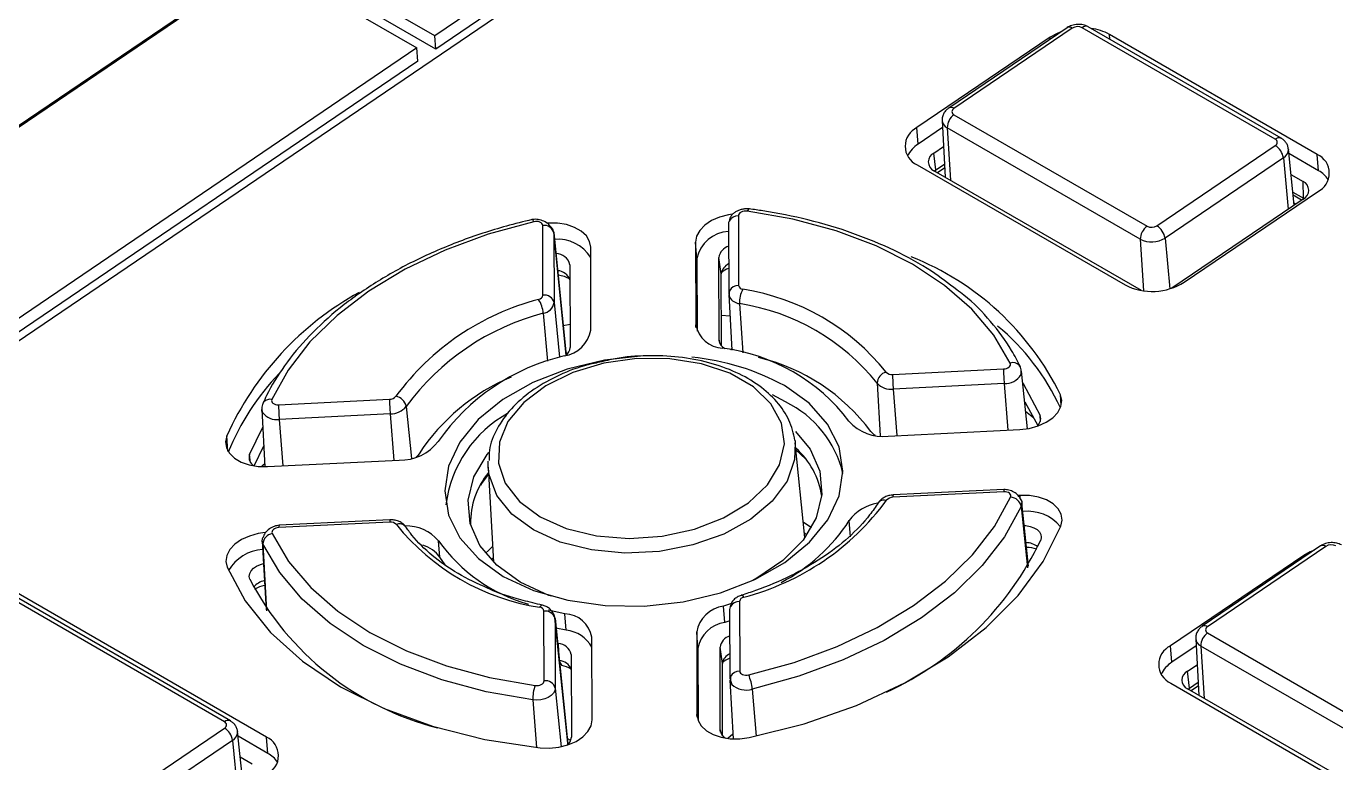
# Model space of a CAD drawing. Header units: millimetres. Extents: x 102 to 710, y 145 to 429.
# Drawn here: x 491.07 to 522.25, y 354.94 to 372.46 of the extents above; entities that cross this region are included whole.
import ezdxf

# ---------------------------------------------------------------- set-up
doc = ezdxf.new("R2010")
doc.units = ezdxf.units.MM

msp = doc.modelspace()

# ---------------------------------------------------------------- linework, layer by layer
at = {"color": 7, "linetype": 'Continuous', "lineweight": 25}
for p, q in [((500.7959, 372.2311), (462.5168, 394.3291)), ((462.0942, 394.0424), (500.3733, 371.9444)), ((500.8206, 371.9199), (462.5415, 394.018)), ((512.8062, 380.3778), (500.7959, 372.2311)), ((467.2861, 348.9681), (513.2305, 380.1329)), ((512.8309, 380.0667), (500.8206, 371.9199)), ((495.3117, 373.0905), (469.7058, 355.7216)), ((495.3617, 373.0856), (469.7557, 355.7166)), ((515.8512, 372.428), (513.0336, 370.5167)), ((515.9762, 372.4156), (513.1585, 370.5043)), ((515.8536, 372.4296), (515.8512, 372.428)), ((520.8082, 369.7739), (516.212, 372.4272)), ((516.3468, 372.4522), (516.3524, 372.4493)), ((520.9486, 369.7959), (516.3524, 372.4493)), ((500.8206, 371.9199), (500.7959, 372.2311)), ((515.4481, 372.1992), (512.2783, 370.0491)), ((521.8094, 369.4114), (516.8597, 372.2688)), ((500.3733, 371.9444), (466.8619, 349.213)), ((500.3979, 371.6332), (500.3733, 371.9444)), ((500.3979, 371.6332), (466.8865, 348.9019)), ((513.0336, 370.5167), (513.036, 370.5183)), ((512.8758, 370.2158), (512.9522, 368.8698)), ((513.159, 370.3563), (517.7552, 367.703)), ((512.3091, 369.6601), (512.2783, 370.0491)), ((512.8852, 370.0509), (512.3091, 369.6601)), ((517.5942, 367.3925), (512.998, 370.0458)), ((520.9431, 369.7988), (520.9486, 369.7959)), ((512.6812, 369.4453), (512.9107, 369.601)), ((517.9909, 367.7146), (520.8086, 369.6259)), ((521.2567, 368.206), (521.121, 369.5396)), ((521.121, 369.5396), (521.1216, 369.5324)), ((512.281, 369.163), (517.2307, 366.3056)), ((512.7305, 369.0454), (512.6812, 369.4453)), ((512.7305, 369.0454), (512.9344, 369.1837)), ((521.0005, 369.3328), (518.1828, 367.4215)), ((521.8402, 369.0225), (521.132, 369.4313)), ((521.8402, 369.0225), (521.8094, 369.4114)), ((517.6234, 366.1732), (512.6824, 369.0255)), ((512.6949, 369.0184), (512.7305, 369.0454)), ((512.9394, 369.0954), (512.7656, 368.9775)), ((521.1823, 368.9369), (521.4696, 368.7711)), ((521.4819, 368.3693), (521.4696, 368.7711)), ((521.4708, 368.3513), (518.3475, 366.2326)), ((518.6422, 366.3752), (521.8121, 368.5254)), ((521.225, 368.5176), (521.4819, 368.3693)), ((521.4323, 368.3252), (521.2329, 368.4403)), ((521.2927, 368.2305), (521.2518, 368.2541)), ((521.4819, 368.3693), (521.4897, 368.3648)), ((508.025, 367.9515), (508.03, 366.2939)), ((503.373, 366.0642), (503.3679, 367.7219)), ((507.7904, 367.7563), (507.7954, 366.0987)), ((503.9291, 364.6377), (503.6317, 367.5592)), ((503.6326, 367.5431), (503.6376, 365.8855)), ((507.0051, 367.3249), (507.0111, 365.3568)), ((507.0359, 366.9359), (507.0051, 367.3249)), ((504.5158, 365.2338), (504.5098, 367.2018)), ((504.0155, 366.787), (504.0214, 364.819)), ((507.0359, 366.9359), (507.0411, 365.2068)), ((507.5671, 364.9938), (507.5611, 366.9618)), ((507.6181, 366.5739), (507.5611, 366.9618)), ((507.6233, 364.8567), (507.6181, 366.5739)), ((507.7959, 366.0818), (507.871, 364.7579)), ((507.6211, 365.5851), (507.8247, 365.5753)), ((503.8572, 365.3438), (504.0198, 365.3709)), ((507.8691, 364.7918), (507.8368, 364.7656)), ((503.9604, 364.6696), (503.9237, 364.6909)), ((511.697, 364.177), (514.3378, 364.3072)), ((514.7128, 364.3995), (514.7216, 364.3893)), ((514.9076, 362.8862), (514.768, 364.2574)), ((514.3534, 363.9595), (511.7127, 363.8293)), ((497.0791, 363.4561), (499.7199, 363.5863)), ((509.1513, 363.5229), (508.8347, 363.6885)), ((496.678, 363.3403), (496.7551, 361.9818)), ((496.7155, 363.5075), (496.7241, 363.5195)), ((499.7355, 363.2386), (497.0947, 363.1084)), ((514.8428, 363.523), (515.1521, 362.9613)), ((514.8655, 363.2994), (515.0616, 363.1467)), ((496.387, 362.2708), (496.7014, 362.9266)), ((511.592, 362.7123), (514.7273, 362.8669)), ((496.4947, 362.0056), (496.7268, 362.4798)), ((509.3744, 362.6026), (509.3807, 362.5505)), ((509.6101, 360.2965), (509.3807, 362.5505)), ((509.6328, 362.1589), (509.3975, 362.3858)), ((496.817, 361.9837), (499.9523, 362.1383)), ((502.0703, 361.9713), (502.0694, 362.1162)), ((502.0703, 361.9713), (502.1987, 359.7093)), ((514.3467, 361.384), (511.7059, 361.2537)), ((514.3498, 361.4392), (511.709, 361.309)), ((514.3502, 361.439), (514.3498, 361.4392)), ((514.732, 361.3007), (514.687, 361.2984)), ((514.9309, 359.618), (514.7775, 361.1248)), ((499.7288, 360.6631), (497.088, 360.5328)), ((499.7319, 360.7183), (497.0911, 360.588)), ((499.7319, 360.7183), (499.7323, 360.718)), ((500.0817, 360.5788), (500.1037, 360.5542)), ((509.5717, 360.6739), (509.7656, 360.5364)), ((510.6976, 360.3102), (510.6668, 360.6991)), ((496.6875, 360.2078), (496.78, 358.5785)), ((500.9203, 359.828), (500.8894, 360.217)), ((509.5988, 360.4075), (509.6563, 360.3616)), ((501.0468, 359.6468), (500.9203, 359.828)), ((521.4855, 359.8693), (518.3156, 357.7191)), ((521.8886, 360.0981), (519.0709, 358.1868)), ((522.0135, 360.0856), (519.1958, 358.1744)), ((521.891, 360.0996), (521.8886, 360.0981)), ((495.792, 355.9124), (490.1351, 359.1781)), ((495.9324, 355.9345), (490.2755, 359.2001)), ((496.7932, 355.55), (490.7828, 359.0197)), ((503.8974, 358.4805), (503.4971, 358.5699)), ((507.8605, 358.7248), (507.6703, 358.6665)), ((507.7011, 358.2776), (507.6703, 358.6665)), ((507.8182, 358.5806), (507.8233, 356.9229)), ((508.0528, 358.7758), (508.0579, 357.1182)), ((503.4008, 356.8885), (503.3958, 358.5461)), ((503.9631, 355.4011), (503.6596, 358.3834)), ((503.6604, 358.3673), (503.6655, 356.7097)), ((503.6604, 358.3673), (503.9641, 355.3825)), ((503.9283, 358.0915), (503.8974, 358.4805)), ((507.8191, 358.3131), (507.7011, 358.2776)), ((503.9283, 358.0915), (503.6841, 358.1431)), ((507.0332, 358.0505), (507.0392, 356.0825)), ((507.0641, 357.6616), (507.0332, 358.0505)), ((519.0709, 358.1868), (519.0733, 358.1884)), ((519.1963, 358.0264), (523.7925, 355.373)), ((504.544, 355.9595), (504.538, 357.9275)), ((507.0641, 357.6616), (507.0693, 355.9325)), ((507.5952, 355.7195), (507.5893, 357.6875)), ((507.6463, 357.2996), (507.5893, 357.6875)), ((518.3464, 357.3302), (518.3156, 357.7191)), ((518.9225, 357.721), (518.3464, 357.3302)), ((518.9131, 357.8858), (518.9895, 356.5399)), ((523.6315, 355.0625), (519.0353, 357.7158)), ((504.0436, 357.5126), (504.0496, 355.5446)), ((507.6515, 355.5823), (507.6463, 357.2996)), ((518.7185, 357.1154), (518.948, 357.2711)), ((518.7679, 356.7155), (518.7185, 357.1154)), ((507.8238, 356.906), (507.9033, 355.5044)), ((518.3183, 356.8331), (523.268, 353.9757)), ((523.6608, 353.8432), (518.7198, 356.6956)), ((518.7322, 356.6884), (518.7679, 356.7155)), ((518.7679, 356.7155), (518.9717, 356.8538)), ((518.9767, 356.7655), (518.8029, 356.6476)), ((491.2137, 352.6586), (495.7924, 355.7644)), ((495.9269, 355.9374), (495.9324, 355.9345)), ((495.9843, 355.4713), (491.4056, 352.3655)), ((496.2405, 354.3446), (496.1048, 355.6781)), ((496.1048, 355.6781), (496.1054, 355.6709)), ((496.824, 355.1611), (496.1158, 355.5699)), ((496.824, 355.1611), (496.7932, 355.55)), ((504.0339, 355.4675), (503.9515, 355.5151)), ((507.897, 355.6161), (507.7723, 355.5149)), ((503.9641, 355.3825), (503.9631, 355.4011)), ((503.9641, 355.3697), (503.9641, 355.3825)), ((496.1662, 355.0754), (496.4534, 354.9096))]:
    msp.add_line(p, q, dxfattribs=at)
at = {"color": 8, "linetype": 'Continuous', "lineweight": 25}
for p, q in [((515.4515, 372.1569), (515.4481, 372.1992)), ((516.869, 372.151), (516.8597, 372.2688)), ((512.998, 370.0458), (513.0763, 368.7982)), ((521.0005, 369.3328), (521.1157, 368.1104)), ((512.7114, 369.0088), (512.7305, 369.0454)), ((521.4819, 368.3693), (521.4871, 368.3628)), ((503.6317, 367.5592), (503.6326, 367.5431)), ((503.6326, 367.5431), (503.9282, 364.6369)), ((517.5942, 367.3925), (517.6711, 366.1664)), ((518.1828, 367.4215), (518.2964, 366.2167)), ((503.6376, 365.8855), (503.7699, 364.5851)), ((508.0525, 365.862), (508.134, 364.693)), ((503.3822, 365.6317), (503.4813, 364.4897)), ((507.0158, 365.2975), (507.0111, 365.3568)), ((507.5748, 364.9414), (507.5671, 364.9938)), ((511.328, 363.9711), (511.4011, 362.7145)), ((514.3534, 363.9595), (514.44, 362.8528)), ((511.7127, 363.8293), (511.7992, 362.7225)), ((515.7125, 363.4482), (515.693, 363.6936)), ((499.7355, 363.2386), (499.822, 362.1319)), ((500.1192, 363.4183), (500.2424, 362.1797)), ((497.0947, 363.1084), (497.1812, 362.0016)), ((515.2166, 363.0589), (515.2146, 363.1994)), ((495.8751, 362.3543), (495.8466, 362.7148)), ((496.4146, 362.0788), (496.387, 362.2708)), ((514.7385, 361.2189), (514.732, 361.3007)), ((514.7622, 361.0354), (514.9086, 359.5786)), ((496.7038, 360.1448), (496.7951, 358.5553)), ((521.4888, 359.8269), (521.4855, 359.8693)), ((503.6596, 358.3834), (503.6604, 358.3673)), ((503.7603, 357.3941), (503.7401, 357.7747)), ((519.0353, 357.7158), (519.1136, 356.4682)), ((503.7631, 357.3668), (503.8225, 357.2521)), ((503.6655, 356.7097), (503.8071, 355.318)), ((508.3561, 356.69), (508.4505, 355.5718)), ((518.7487, 356.6789), (518.7679, 356.7155)), ((503.1344, 356.4325), (503.216, 355.3004)), ((507.0439, 356.0232), (507.0392, 356.0825)), ((495.9843, 355.4713), (496.0995, 354.2489)), ((507.6029, 355.667), (507.5952, 355.7195)), ((503.9641, 355.3825), (503.9712, 355.3766))]:
    msp.add_line(p, q, dxfattribs=at)
at = {"color": 7, "linetype": 'Continuous', "lineweight": 25, "flags": 128}
for points in [[(515.7043, 372.3283), (515.5992, 372.2846), (515.4481, 372.1992)], [(507.8884, 367.991), (507.7948, 367.9769), (507.5804, 367.9214), (507.3877, 367.8378), (507.2266, 367.7304), (507.1054, 367.6047), (507.0303, 367.4672), (507.0051, 367.3249)], [(508.2377, 368.0626), (508.1997, 368.0647), (508.1613, 368.0612), (508.1245, 368.0523), (508.0912, 368.0385), (508.0634, 368.0204), (508.0424, 367.9992), (508.0293, 367.9758), (508.025, 367.9515)], [(508.2879, 368.1156), (508.2781, 368.1152), (508.2649, 368.1064), (508.2513, 368.0886), (508.2377, 368.0626)], [(514.4976, 364.4488), (514.1065, 365.1102), (513.5824, 365.729), (512.9336, 366.2953), (512.1703, 366.8002), (511.3047, 367.2356), (510.3504, 367.5948), (509.3227, 367.8719), (508.2377, 368.0626)], [(503.1546, 367.8119), (502.0711, 367.5143), (501.0453, 367.1359), (500.0935, 366.6827), (499.2308, 366.162), (498.4708, 365.582), (497.8256, 364.9519), (497.3055, 364.2816), (496.9185, 363.5819)], [(503.1546, 367.8119), (503.1414, 367.8366), (503.1293, 367.8531), (503.1187, 367.8607), (503.112, 367.8604)], [(503.3679, 367.7219), (503.3634, 367.7457), (503.3502, 367.7678), (503.3291, 367.787), (503.3012, 367.8022), (503.2679, 367.8128), (503.231, 367.8181), (503.1926, 367.8178), (503.1546, 367.8119)], [(504.5098, 367.2018), (504.4838, 367.3416), (504.4078, 367.4716), (504.2859, 367.5853), (504.1242, 367.6768), (503.9311, 367.7414), (503.7164, 367.7757), (503.4912, 367.7781), (503.4705, 367.7767)], [(505.8292, 364.621), (505.7655, 364.6181), (504.8408, 364.5153), (503.9519, 364.3021), (503.1331, 363.9867), (502.4158, 363.5811), (501.8275, 363.1011), (501.391, 362.565), (501.1229, 361.9934), (501.0336, 361.4083), (501.1264, 360.8323), (501.3979, 360.2873), (501.8376, 359.7944), (502.4286, 359.3725), (503.1481, 359.0379), (503.9686, 358.8033), (504.8585, 358.6778), (505.7836, 358.6662), (506.7083, 358.769), (507.5972, 358.9822), (508.416, 359.2977), (509.1333, 359.7032), (509.7215, 360.1832), (510.1581, 360.7193), (510.4262, 361.2909), (510.5155, 361.876), (510.4226, 362.4521), (510.1512, 362.997), (509.7115, 363.4899), (509.1205, 363.9118), (509.1205, 363.9118)], [(503.3059, 360.7873), (503.928, 360.5096), (504.6463, 360.3349), (505.4221, 360.2727), (506.2136, 360.3262), (506.9781, 360.4925), (507.6744, 360.7628), (508.265, 361.1225), (508.718, 361.552), (509.0089, 362.0284), (509.1222, 362.5259), (509.0517, 363.0177), (508.8012, 363.4772), (508.3842, 363.8798), (507.8231, 364.2036), (507.1484, 364.4313), (506.3962, 364.5506), (505.6072, 364.555), (504.8239, 364.4444), (504.0885, 364.2245), (503.4407, 363.9074), (502.9154, 363.5102), (502.5409, 363.0541), (502.3374, 362.5639), (502.3159, 362.0659), (502.4775, 361.587), (502.8135, 361.153), (503.3059, 360.7873)], [(514.3378, 364.3072), (514.3761, 364.3119), (514.4123, 364.3219), (514.4445, 364.3367), (514.471, 364.3556), (514.4903, 364.3774), (514.5016, 364.4011), (514.504, 364.4253), (514.4976, 364.4488)], [(514.7962, 363.9803), (514.8092, 363.9609), (515.2146, 363.1994)], [(496.9185, 363.5819), (496.9122, 363.5577), (496.9149, 363.5337), (496.9262, 363.5112), (496.9457, 363.4912), (496.9723, 363.475), (497.0046, 363.4634), (497.0408, 363.457), (497.0791, 363.4561)], [(514.7273, 362.8669), (514.9519, 362.8941), (515.1649, 362.952), (515.3554, 363.0378), (515.5135, 363.1469), (515.6311, 363.2738), (515.7023, 363.412), (515.7232, 363.5543), (515.693, 363.6936)], [(496.6959, 363.274), (496.6847, 363.3023), (496.678, 363.3403)], [(495.8466, 362.7148), (495.8172, 362.5726), (495.839, 362.4324), (495.911, 362.3012), (496.0294, 362.186), (496.1881, 362.0925), (496.379, 362.0256), (496.5923, 361.9887), (496.817, 361.9837)], [(509.3877, 362.8209), (509.7382, 362.3957), (509.9679, 361.8725), (510.0157, 361.3224), (509.8795, 360.7692), (509.5653, 360.2371), (509.0867, 359.7495), (508.4647, 359.3275), (508.3735, 359.2779)], [(503.5803, 358.8982), (503.516, 358.9207), (502.83, 359.235), (502.2741, 359.6376), (501.8725, 360.1108), (501.6427, 360.6339), (501.5949, 361.1841), (501.7312, 361.7373), (502.0454, 362.2694), (502.0877, 362.3224)], [(496.67, 361.9832), (496.7076, 362.0203), (496.7505, 362.0621)], [(500.4227, 362.2908), (500.3924, 362.249), (500.354, 362.2111)], [(502.0797, 361.8061), (501.9258, 361.6076), (501.883, 361.5449)], [(514.5073, 361.2581), (514.5136, 361.2823), (514.511, 361.3063), (514.4996, 361.3289), (514.4801, 361.3488), (514.4535, 361.365), (514.4212, 361.3766), (514.385, 361.3831), (514.3467, 361.384)], [(508.2712, 357.0281), (509.3547, 357.3258), (510.3805, 357.7042), (511.3323, 358.1573), (512.195, 358.678), (512.955, 359.258), (513.6002, 359.8881), (514.1204, 360.5584), (514.5073, 361.2581)], [(511.3572, 361.1222), (511.3687, 361.1374), (511.3723, 361.1414)], [(515.7025, 360.5695), (515.7319, 360.7117), (515.71, 360.8519), (515.6381, 360.9831), (515.5197, 361.0983), (515.361, 361.1918), (515.1701, 361.2588), (514.9568, 361.2957), (514.732, 361.3007)], [(514.7543, 361.1948), (514.7714, 361.1556), (514.7775, 361.1248)], [(514.7622, 361.0354), (514.3647, 360.3165), (513.8304, 359.628), (513.1676, 358.9807), (512.3869, 358.3849), (511.5006, 357.85), (510.5229, 357.3845), (509.4691, 356.9958), (508.3561, 356.69)], [(497.088, 360.5328), (497.0497, 360.5281), (497.0135, 360.5181), (496.9813, 360.5033), (496.9548, 360.4845), (496.9355, 360.4626), (496.9243, 360.439), (496.9218, 360.4147), (496.9282, 360.3912)], [(508.2819, 355.536), (509.5933, 355.8675), (510.8353, 356.3039), (511.9853, 356.8373), (513.0224, 357.4581), (513.9277, 358.1549), (514.6849, 358.9151), (515.2801, 359.7249), (515.7025, 360.5695)], [(514.8328, 360.5823), (514.8703, 360.5797), (514.9714, 360.5622), (515.0618, 360.5305), (515.137, 360.4862), (515.1931, 360.4316), (515.2272, 360.3695), (515.2376, 360.303), (515.2236, 360.2356)], [(496.7616, 360.4133), (496.5972, 360.3902), (496.3842, 360.3323), (496.1937, 360.2466), (496.0356, 360.1374), (495.918, 360.0105), (495.8468, 359.8723), (495.8258, 359.73), (495.856, 359.5907)], [(496.6875, 360.2078), (496.6939, 360.2641), (496.7064, 360.2964)], [(503.1344, 356.4325), (502.0198, 356.6284), (500.9641, 356.9131), (499.9838, 357.282), (499.0945, 357.7293), (498.3105, 358.248), (497.6439, 358.8297), (497.1055, 359.4654), (496.7038, 360.1448)], [(496.9282, 360.3912), (497.3193, 359.7298), (497.8434, 359.111), (498.4922, 358.5447), (499.2555, 358.0398), (500.1211, 357.6044), (501.0754, 357.2452), (502.1031, 356.9681), (503.1881, 356.7774)], [(502.0074, 359.9217), (502.0741, 359.9897), (502.1772, 360.088)], [(502.1428, 359.7663), (502.1461, 359.7701), (502.1924, 359.8207)], [(521.7416, 359.9984), (521.6365, 359.9547), (521.4855, 359.8693)], [(495.856, 359.5907), (496.2835, 358.788), (496.8834, 358.0372), (497.645, 357.3519), (498.5543, 356.7445), (499.5948, 356.2262), (500.7477, 355.8064), (501.9919, 355.4926), (503.3049, 355.2906)], [(496.396, 359.3071), (496.3817, 359.3731), (496.3917, 359.4405), (496.4254, 359.506), (496.4811, 359.5661), (496.556, 359.6178), (496.6463, 359.6585), (496.7175, 359.6795)], [(508.1551, 358.8775), (508.1368, 358.9008), (508.1198, 358.9159), (508.1046, 358.9223), (508.0943, 358.9209)], [(508.0579, 357.1182), (508.0624, 357.0944), (508.0756, 357.0723), (508.0967, 357.0531), (508.1247, 357.0378), (508.1579, 357.0272), (508.1948, 357.022), (508.2332, 357.0223), (508.2712, 357.0281)], [(503.6655, 356.7097), (503.6545, 356.6492), (503.622, 356.5908), (503.5695, 356.5377), (503.5, 356.4927), (503.4171, 356.4581), (503.3252, 356.4359), (503.2293, 356.4272), (503.1344, 356.4325)], [(503.1881, 356.7774), (503.2261, 356.7753), (503.2645, 356.7788), (503.3013, 356.7877), (503.3346, 356.8015), (503.3624, 356.8196), (503.3834, 356.8409), (503.3965, 356.8642), (503.4008, 356.8885)], [(507.0392, 356.0825), (507.0653, 355.9427), (507.1412, 355.8127), (507.2632, 355.699), (507.4249, 355.6075), (507.618, 355.5429), (507.8327, 355.5086), (508.0578, 355.5063), (508.2819, 355.536)], [(503.3049, 355.2906), (503.5292, 355.2829), (503.7543, 355.3075), (503.9687, 355.363), (504.1613, 355.4466), (504.3224, 355.5539), (504.4437, 355.6796), (504.5188, 355.8172), (504.544, 355.9595)]]:
    msp.add_lwpolyline(points, dxfattribs=at)
at = {"color": 8, "linetype": 'Continuous', "lineweight": 25, "flags": 128}
for points in [[(509.3807, 362.5505), (509.3658, 362.1511), (509.185, 361.6405), (508.8308, 361.1595), (508.321, 360.7321), (507.6812, 360.3797), (506.9435, 360.1201), (506.1448, 359.9662), (505.3252, 359.9258), (504.5258, 360.0008), (503.7867, 360.1876), (503.1449, 360.4768), (502.6327, 360.8538), (502.2757, 361.2998), (502.0918, 361.7923), (502.0703, 361.9713)], [(514.7775, 361.1248), (514.7779, 361.0957), (514.7622, 361.0354)], [(496.7038, 360.1448), (496.6878, 360.2035), (496.6875, 360.2078)], [(503.3609, 358.6876), (503.348, 358.6877), (503.3302, 358.6797), (503.3116, 358.6628), (503.2929, 358.6377)]]:
    msp.add_lwpolyline(points, dxfattribs=at)
at = {"color": 8, "linetype": 'Continuous', "lineweight": 25}
for centre, radius, start, end in [((515.9038, 372.3256), 0.1155, 51.21067, 115.77025), ((516.3002, 372.3274), 0.1332, 69.51131, 131.46685), ((513.0856, 370.4095), 0.1196, 52.45207, 114.51652), ((513.0908, 370.241), 0.2162, 185.32546, 244.57261), ((520.8964, 369.674), 0.1332, 69.4944, 131.47016), ((520.888, 369.5376), 0.2337, 298.79162, 358.72415), ((508.0242, 367.7003), 0.2512, 89.82984, 150.02165), ((508.0292, 366.0427), 0.2512, 89.82853, 150.03525), ((508.0985, 366.1967), 0.3378, 213.12415, 262.17504), ((514.3747, 364.4038), 0.4447, 267.25799, 328.73088), ((514.5621, 364.2363), 0.2221, 47.29908, 106.88842), ((496.876, 363.3802), 0.2061, 78.09254, 137.47724), ((497.0286, 363.512), 0.409, 215.58, 279.30746), ((514.5113, 361.4025), 0.1657, 167.18407, 186.40531), ((511.4994, 360.9961), 0.193, 74.11142, 131.18944), ((511.8706, 361.2722), 0.1657, 167.18622, 186.40299), ((497.2528, 360.5513), 0.1658, 167.19281, 186.39929), ((499.8936, 360.6815), 0.1658, 167.19414, 186.39507), ((499.9581, 360.4176), 0.2031, 52.54038, 111.75015), ((521.9412, 359.9956), 0.1155, 51.20571, 115.775), ((508.0521, 358.5246), 0.2512, 89.8289, 150.02784), ((519.1229, 358.0795), 0.1196, 52.45713, 114.51166), ((519.1282, 357.9111), 0.2162, 185.32625, 244.57114), ((508.0571, 356.867), 0.2512, 89.8257, 150.09414), ((508.209, 357.1762), 0.508, 227.8853, 286.83125), ((495.8802, 355.8126), 0.1332, 69.4967, 131.46764), ((495.8718, 355.6761), 0.2337, 298.79304, 358.72218)]:
    msp.add_arc(centre, radius, start, end, dxfattribs=at)
at = {"color": 7, "linetype": 'Continuous', "lineweight": 25}
for centre, radius, start, end in [((516.1043, 372.2136), 0.2392, 63.25547, 122.39053), ((516.2885, 371.2273), 1.1879, 61.26211, 83.40038), ((513.1929, 370.4304), 0.0815, 114.95578, 245.39143), ((513.3809, 370.0443), 0.3829, 125.42979, 179.77411), ((512.4841, 369.6067), 0.4879, 114.95615, 245.39185), ((512.6691, 369.0843), 0.6791, 122.01502, 154.99575), ((520.7742, 369.6998), 0.0815, 294.95601, 65.39324), ((520.5865, 369.2711), 0.4186, 8.47527, 57.94795), ((512.7787, 369.2357), 0.2312, 114.95606, 245.3916), ((521.6062, 368.9678), 0.4879, 294.95602, 65.39199), ((521.5476, 368.475), 0.6207, 33.11791, 61.87848), ((521.3733, 368.5609), 0.2312, 294.95566, 65.3929), ((503.4023, 367.4875), 0.2369, 13.57245, 98.34567), ((503.4414, 367.5345), 0.1919, 7.38092, 44.37897), ((507.9492, 367.7559), 0.1588, 153.87933, 179.85636), ((517.9771, 367.391), 0.3829, 125.42979, 179.77411), ((517.8628, 367.9166), 0.2392, 243.25696, 302.38973), ((517.7688, 367.3598), 0.4186, 8.4751, 57.94839), ((503.7215, 366.4576), 0.937, 32.63448, 94.45107), ((507.8415, 366.7577), 0.8251, 93.5144, 167.52288), ((517.8629, 367.9258), 0.5972, 243.25639, 302.3906), ((503.6824, 366.7127), 0.3412, 12.57658, 89.88023), ((507.8937, 366.9073), 0.337, 107.5625, 170.68061), ((509.6689, 360.7378), 6.7102, 26.13535, 68.37623), ((507.9174, 366.5297), 0.3025, 114.22406, 171.58751), ((508.0103, 366.147), 0.5939, 111.40442, 131.19509), ((503.7043, 366.3121), 0.3342, 20.89266, 86.50426), ((503.6719, 365.8828), 0.6558, 57.97909, 84.39765), ((517.8751, 367.5844), 1.432, 243.25636, 302.39051), ((502.5318, 359.7029), 7.3324, 118.83221, 155.74728), ((503.2498, 366.0859), 0.1251, 279.60251, 350.03633), ((503.4074, 365.8299), 0.2369, 13.5735, 98.34466), ((507.9543, 366.0983), 0.1589, 153.90041, 179.85214), ((507.9676, 366.0926), 0.172, 183.62036, 207.92363), ((508.1394, 366.3133), 0.1112, 190.06065, 266.62184), ((508.6848, 365.8924), 0.633, 150.67653, 182.74834), ((507.2974, 360.8174), 5.4494, 38.82416, 81.18121), ((504.8223, 360.0189), 6.1429, 104.631, 143.66841), ((502.6004, 365.5524), 0.7858, 5.78975, 31.46473), ((503.3301, 365.9395), 0.3122, 279.60258, 350.03631), ((507.2501, 360.6896), 5.2343, 38.82402, 81.18136), ((504.8726, 359.9226), 5.9004, 104.63099, 143.66839), ((503.7673, 365.3705), 0.7609, 278.42777, 349.65208), ((507.6764, 365.4801), 0.6767, 190.49277, 267.89837), ((510.72, 361.1175), 5.4627, 24.48993, 50.44298), ((503.7615, 364.8366), 0.2605, 307.82984, 356.10761), ((507.8155, 365.0154), 0.2494, 184.9681, 242.45232), ((507.0742, 360.3302), 4.5108, 37.35933, 82.64604), ((505.0456, 359.6725), 5.0811, 103.27599, 145.02337), ((506.3885, 358.9186), 5.6917, 61.31479, 84.636), ((507.4039, 359.9943), 4.7171, 36.82022, 76.47184), ((501.4597, 360.0378), 6.033, 136.34392, 157.71258), ((511.6165, 363.9543), 0.2891, 104.74845, 176.65446), ((511.6745, 364.3533), 0.1778, 222.24747, 277.27514), ((517.172, 364.2487), 5.4755, 180.75024, 184.39262), ((519.8132, 364.3789), 5.4759, 180.75032, 184.39244), ((514.5963, 364.2409), 0.1725, 336.78709, 5.47994), ((504.5267, 359.5865), 4.9149, 112.91466, 146.61794), ((511.6565, 364.2695), 0.4438, 222.24782, 277.27576), ((499.7222, 363.7813), 0.1951, 269.30727, 320.88755), ((505.1944, 363.658), 5.475, 180.75009, 184.39277), ((499.818, 363.3557), 0.3076, 11.74208, 79.59639), ((502.5552, 363.5278), 5.4766, 180.7504, 184.39204), ((499.7414, 363.7255), 0.4869, 269.30762, 320.88774), ((503.9405, 360.7185), 2.8974, 118.69361, 172.96461), ((508.0347, 361.2307), 2.5497, 13.41132, 64.02754), ((511.4536, 363.7506), 1.0475, 220.71374, 277.59382), ((514.9852, 363.1312), 0.2394, 306.90976, 16.54492), ((511.4332, 362.9916), 0.3051, 213.94575, 239.59679), ((499.9716, 363.2891), 1.151, 269.03813, 322.29505), ((508.1145, 360.9945), 1.9186, 8.54806, 48.19128), ((496.6008, 362.2023), 0.2244, 162.21233, 244.40219), ((503.5602, 360.6361), 1.9131, 140.80884, 180.57179), ((506.6035, 364.8212), 6.1429, 284.63105, 323.66835), ((511.493, 360.1076), 1.0162, 98.77273, 144.39701), ((511.7036, 361.0587), 0.1951, 89.3071, 140.88794), ((514.4833, 360.9735), 0.2857, 12.51963, 85.19003), ((514.9214, 359.9168), 1.0038, 39.43932, 96.99992), ((499.7513, 360.4867), 0.1778, 42.2479, 97.27554), ((504.1284, 364.0226), 5.4494, 218.82412, 261.18126), ((500.121, 359.5675), 1.0061, 40.20567, 91.88908), ((507.062, 363.0469), 4.3019, 297.44486, 326.9251), ((496.9718, 360.1262), 0.2686, 99.32838, 176.02105), ((500.2852, 359.3601), 0.7888, 36.38168, 73.20014), ((504.1257, 362.5348), 3.9807, 215.61033, 253.98279), ((508.4042, 363.488), 7.5553, 294.61163, 334.50245), ((514.8625, 359.6842), 0.4918, 52.99939, 88.65031), ((522.1416, 359.8836), 0.2392, 63.2569, 122.39019), ((496.7697, 358.9921), 1.0237, 93.98493, 149.38705), ((514.8643, 359.2775), 0.7853, 70.09617, 88.44012), ((502.5511, 362.4944), 6.9313, 207.37647, 255.8905), ((496.8437, 358.8104), 0.4721, 102.60889, 140.1112), ((496.8978, 358.4371), 0.7366, 101.80732, 122.09575), ((508.176, 358.7541), 0.1251, 99.6024, 170.03615), ((503.2864, 358.5267), 0.1112, 10.05896, 86.62232), ((507.7818, 357.9139), 0.7609, 98.4275, 169.65235), ((507.9771, 358.5802), 0.1589, 153.88983, 179.85334), ((503.4302, 358.3118), 0.2369, 13.57363, 98.34502), ((503.4869, 358.3647), 0.1737, 6.16789, 29.62028), ((503.8726, 357.8042), 0.6767, 10.49268, 87.89825), ((507.8126, 357.5249), 0.7609, 98.4275, 169.65235), ((503.8414, 357.296), 0.8003, 29.37934, 83.76646), ((507.9207, 357.6339), 0.3358, 107.42996, 170.81302), ((519.4183, 357.7143), 0.3829, 125.42967, 179.77396), ((519.2302, 358.1005), 0.0815, 114.95664, 245.39158), ((503.7284, 357.4543), 0.3206, 10.49301, 87.8981), ((518.5215, 357.2767), 0.4879, 114.95615, 245.39185), ((503.7435, 357.0508), 0.3194, 19.40297, 86.74617), ((507.9444, 357.2562), 0.3013, 114.09244, 171.71928), ((508.0426, 356.866), 0.6016, 111.53328, 131.06678), ((518.7064, 356.7543), 0.6791, 122.01504, 154.99568), ((503.7195, 356.6532), 0.6076, 57.64561, 80.24522), ((507.223, 356.5852), 1.138, 5.28583, 22.90592), ((518.816, 356.9058), 0.2312, 114.95613, 245.39203), ((503.9583, 356.4809), 0.8253, 158.94048, 183.35919), ((503.4352, 356.6541), 0.2369, 13.57294, 98.34545), ((507.9821, 356.9225), 0.1588, 153.97549, 179.8547), ((508.0102, 356.9214), 0.1871, 184.72281, 220.69673), ((495.758, 355.8383), 0.0815, 294.95575, 65.39223), ((495.5703, 355.4096), 0.4186, 8.4745, 57.9487), ((496.59, 355.1064), 0.4879, 294.95577, 65.39215), ((503.7968, 355.5585), 0.2532, 307.08698, 356.85028), ((507.842, 355.7401), 0.2476, 184.78668, 242.06219), ((496.5315, 354.6136), 0.6207, 33.11732, 61.87934)]:
    msp.add_arc(centre, radius, start, end, dxfattribs=at)
for points, knots in [([(516.3469, 372.4521), (516.3104, 372.4685), (516.2376, 372.5012), (516.0986, 372.51), (515.9605, 372.4881), (515.8892, 372.449), (515.8536, 372.4296)], [0, 0, 0, 0, 0.2511971, 0.5015991, 0.7511991, 1, 1, 1, 1]), ([(513.036, 370.5183), (513.0129, 370.5007), (512.9657, 370.4647), (512.9138, 370.3915), (512.8792, 370.3082), (512.8768, 370.2493), (512.8756, 370.2196)], [0, 0, 0, 0, 0.2356896, 0.483305, 0.7393841, 1, 1, 1, 1]), ([(521.1216, 369.5324), (521.1173, 369.5602), (521.1087, 369.6153), (521.0686, 369.69), (521.0137, 369.754), (520.9663, 369.7841), (520.9431, 369.7988)], [0, 0, 0, 0, 0.2597419, 0.5153192, 0.763143, 1, 1, 1, 1]), ([(508.2879, 368.1156), (508.2631, 368.1175), (508.2129, 368.1213), (508.1315, 368.1115), (508.0504, 368.0897), (507.9738, 368.0552), (507.9066, 368.0094), (507.8538, 367.9541), (507.8171, 367.8918), (507.8101, 367.8479), (507.8066, 367.8259)], [0, 0, 0, 0, 0.1156338, 0.234279, 0.3557732, 0.4799559, 0.6066533, 0.7356847, 0.8668626, 1, 1, 1, 1]), ([(513.226, 366.1879), (513.0313, 366.3393), (512.5871, 366.6847), (511.7537, 367.1363), (510.7681, 367.5488), (509.7124, 367.863), (508.8698, 368.0344), (508.3932, 368.101), (508.2859, 368.116)], [0, 0, 0, 0, 0.1557908, 0.3554611, 0.5554129, 0.7554037, 0.9449101, 1, 1, 1, 1]), ([(503.1137, 367.861), (502.9095, 367.811), (502.3177, 367.6658), (501.3771, 367.3549), (500.3308, 366.9043), (499.3745, 366.373), (498.5241, 365.7709), (497.794, 365.1069), (497.2107, 364.4057), (496.8761, 363.8568), (496.7348, 363.5522), (496.7057, 363.4895)], [0, 0, 0, 0, 0.0682001, 0.1976653, 0.3272723, 0.4569792, 0.5867895, 0.7166728, 0.8464927, 0.9684413, 1, 1, 1, 1]), ([(503.5835, 367.6634), (503.555, 367.6996), (503.4988, 367.7713), (503.3872, 367.8296), (503.2958, 367.857), (503.2291, 367.8674), (503.1663, 367.8691), (503.1299, 367.8633), (503.1121, 367.8604)], [0, 0, 0, 0, 0.2644594, 0.5224928, 0.6479501, 0.7697441, 0.8872715, 1, 1, 1, 1]), ([(507.8116, 366.1682), (507.8073, 366.1423), (507.7986, 366.0901), (507.8099, 366.0382), (507.8156, 366.012)], [0, 0, 0, 0, 0.4958701, 1, 1, 1, 1]), ([(514.7389, 364.3615), (514.6723, 364.492), (514.4822, 364.8646), (514.0451, 365.4409), (513.5968, 365.9206), (513.2824, 366.1472), (513.226, 366.1879)], [0, 0, 0, 0, 0.1949543, 0.5569693, 0.9205827, 1, 1, 1, 1]), ([(509.3729, 362.6092), (509.3353, 362.7716), (509.2598, 363.0977), (508.9571, 363.5395), (508.5312, 363.9257), (507.9809, 364.2409), (507.3315, 364.471), (506.6105, 364.6064), (505.8539, 364.6352), (505.2126, 364.5896), (504.8504, 364.4986), (504.7301, 364.4684)], [0, 0, 0, 0, 0.1130765, 0.2271458, 0.3432297, 0.4616449, 0.5812779, 0.7011063, 0.8208307, 0.9405134, 1, 1, 1, 1]), ([(504.7301, 364.4684), (504.6061, 364.4424), (504.2353, 364.3648), (503.6736, 364.1326), (503.0795, 363.7891), (502.598, 363.3678), (502.2626, 362.8911), (502.0865, 362.4676), (502.089, 362.2126), (502.0898, 362.1327)], [0, 0, 0, 0, 0.0841712, 0.2517002, 0.4197907, 0.5885266, 0.7572421, 0.9239679, 1, 1, 1, 1]), ([(514.7534, 364.1695), (514.7577, 364.2101), (514.7642, 364.2707), (514.7419, 364.3479), (514.7223, 364.3826), (514.7126, 364.3997)], [0, 0, 0, 0, 0.5068854, 0.756317, 1, 1, 1, 1]), ([(496.7243, 363.5197), (496.7146, 363.5005), (496.695, 363.4616), (496.6823, 363.398), (496.6816, 363.3324), (496.6931, 363.2897), (496.6989, 363.2683)], [0, 0, 0, 0, 0.2418931, 0.490587, 0.7440154, 1, 1, 1, 1]), ([(514.7554, 361.1929), (514.7354, 361.2297), (514.6959, 361.3024), (514.5887, 361.3822), (514.467, 361.4323), (514.3882, 361.4368), (514.3502, 361.439)], [0, 0, 0, 0, 0.2649104, 0.5234522, 0.7701009, 1, 1, 1, 1]), ([(511.357, 361.122), (511.2909, 361.0253), (511.0967, 360.7413), (510.6667, 360.2916), (510.0328, 359.8018), (509.2849, 359.3751), (508.62, 359.0919), (508.2096, 358.9585), (508.0963, 358.9217)], [0, 0, 0, 0, 0.1056155, 0.3103403, 0.5145333, 0.7184174, 0.9222829, 1, 1, 1, 1]), ([(511.7094, 361.3087), (511.6763, 361.305), (511.6092, 361.2975), (511.5129, 361.2615), (511.4278, 361.2096), (511.3909, 361.1642), (511.3722, 361.1413)], [0, 0, 0, 0, 0.240094, 0.4870442, 0.7404801, 1, 1, 1, 1]), ([(497.0915, 360.5878), (497.0537, 360.5817), (496.9752, 360.5691), (496.8559, 360.5046), (496.7538, 360.4107), (496.7209, 360.3317), (496.7042, 360.2917)], [0, 0, 0, 0, 0.229676, 0.476292, 0.7349281, 1, 1, 1, 1]), ([(500.0818, 360.5787), (500.0619, 360.6007), (500.0226, 360.6441), (499.9338, 360.6891), (499.8345, 360.7165), (499.766, 360.7176), (499.7323, 360.7181)], [0, 0, 0, 0, 0.2609416, 0.5149723, 0.7615062, 1, 1, 1, 1]), ([(502.066, 359.0859), (501.82, 359.199), (501.3242, 359.4271), (500.7194, 359.8606), (500.3276, 360.2465), (500.1532, 360.4862), (500.1041, 360.5537)], [0, 0, 0, 0, 0.2916546, 0.587776, 0.8839918, 1, 1, 1, 1]), ([(522.3842, 360.1222), (522.3477, 360.1386), (522.2749, 360.1713), (522.1359, 360.1801), (521.9978, 360.1582), (521.9265, 360.1191), (521.8909, 360.0996)], [0, 0, 0, 0, 0.2511955, 0.5015984, 0.7511996, 1, 1, 1, 1]), ([(503.3602, 358.6878), (503.2063, 358.7241), (502.7583, 358.8299), (502.3159, 358.9617), (502.0698, 359.0839), (502.066, 359.0859)], [0, 0, 0, 0, 0.3398167, 0.9895931, 1, 1, 1, 1]), ([(508.0943, 358.921), (508.0619, 358.9083), (507.9954, 358.8824), (507.914, 358.8182), (507.8533, 358.7392), (507.8408, 358.6801), (507.8345, 358.6501)], [0, 0, 0, 0, 0.23485578, 0.48068183, 0.73619449, 1, 1, 1, 1]), ([(503.6388, 358.449), (503.6254, 358.4784), (503.599, 358.5365), (503.5301, 358.6073), (503.4492, 358.661), (503.3905, 358.6787), (503.362, 358.6873)], [0, 0, 0, 0, 0.26212423, 0.51904967, 0.7663036, 1, 1, 1, 1]), ([(519.0733, 358.1883), (519.0502, 358.1708), (519.003, 358.1347), (518.9511, 358.0615), (518.9165, 357.9783), (518.9141, 357.9194), (518.913, 357.8897)], [0, 0, 0, 0, 0.2356858, 0.4833036, 0.7393865, 1, 1, 1, 1]), ([(507.8395, 356.9925), (507.8364, 356.9593), (507.8301, 356.8924), (507.8568, 356.8291), (507.8703, 356.7971)], [0, 0, 0, 0, 0.4946528, 1, 1, 1, 1]), ([(496.1054, 355.671), (496.1011, 355.6988), (496.0926, 355.7539), (496.0524, 355.8286), (495.9975, 355.8926), (495.9501, 355.9227), (495.9269, 355.9374)], [0, 0, 0, 0, 0.25973918, 0.51531549, 0.76314313, 1, 1, 1, 1])]:
    msp.add_open_spline(points, degree=3, knots=knots, dxfattribs=at)

doc.saveas('drawing.dxf')
